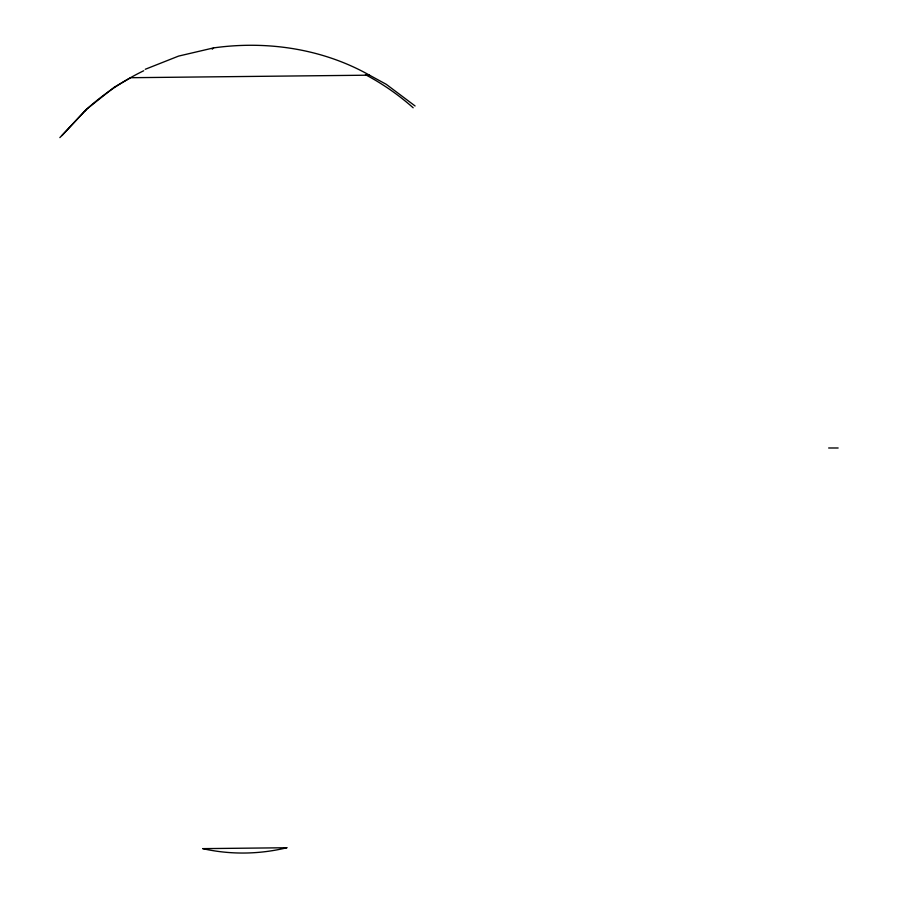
<?xml version="1.0" encoding="UTF-8"?>
<svg xmlns="http://www.w3.org/2000/svg" width="898" height="898" viewBox="0 0 898 898"><rect width="100%" height="100%" fill="white"/><g stroke="black" fill="none" stroke-linecap="round" stroke-linejoin="round"><path stroke-width="1.35" d="M59.863 137.607L86.32 109.455L114.282 87.196L130.67 77.711L369.482 75.174L386.241 84.311L415.067 105.964M61.962 135.598L86.32 109.455M212.231 49.177L213.567 47.908C266.627 40.444 322.584 48.627 369.482 75.174M145.263 69.281L178.59 56.091L213.567 47.908M828.652 447.99L838.137 447.99M84.423 111.273A244.885 244.851 46.1 0 1 143.725 70.751M365.43 74.669A244.885 244.851 46.1 0 1 413.17 107.782M286.832 847.746C259.342 854.436 230.303 854.851 202.679 848.632L286.832 847.746"/></g></svg>
